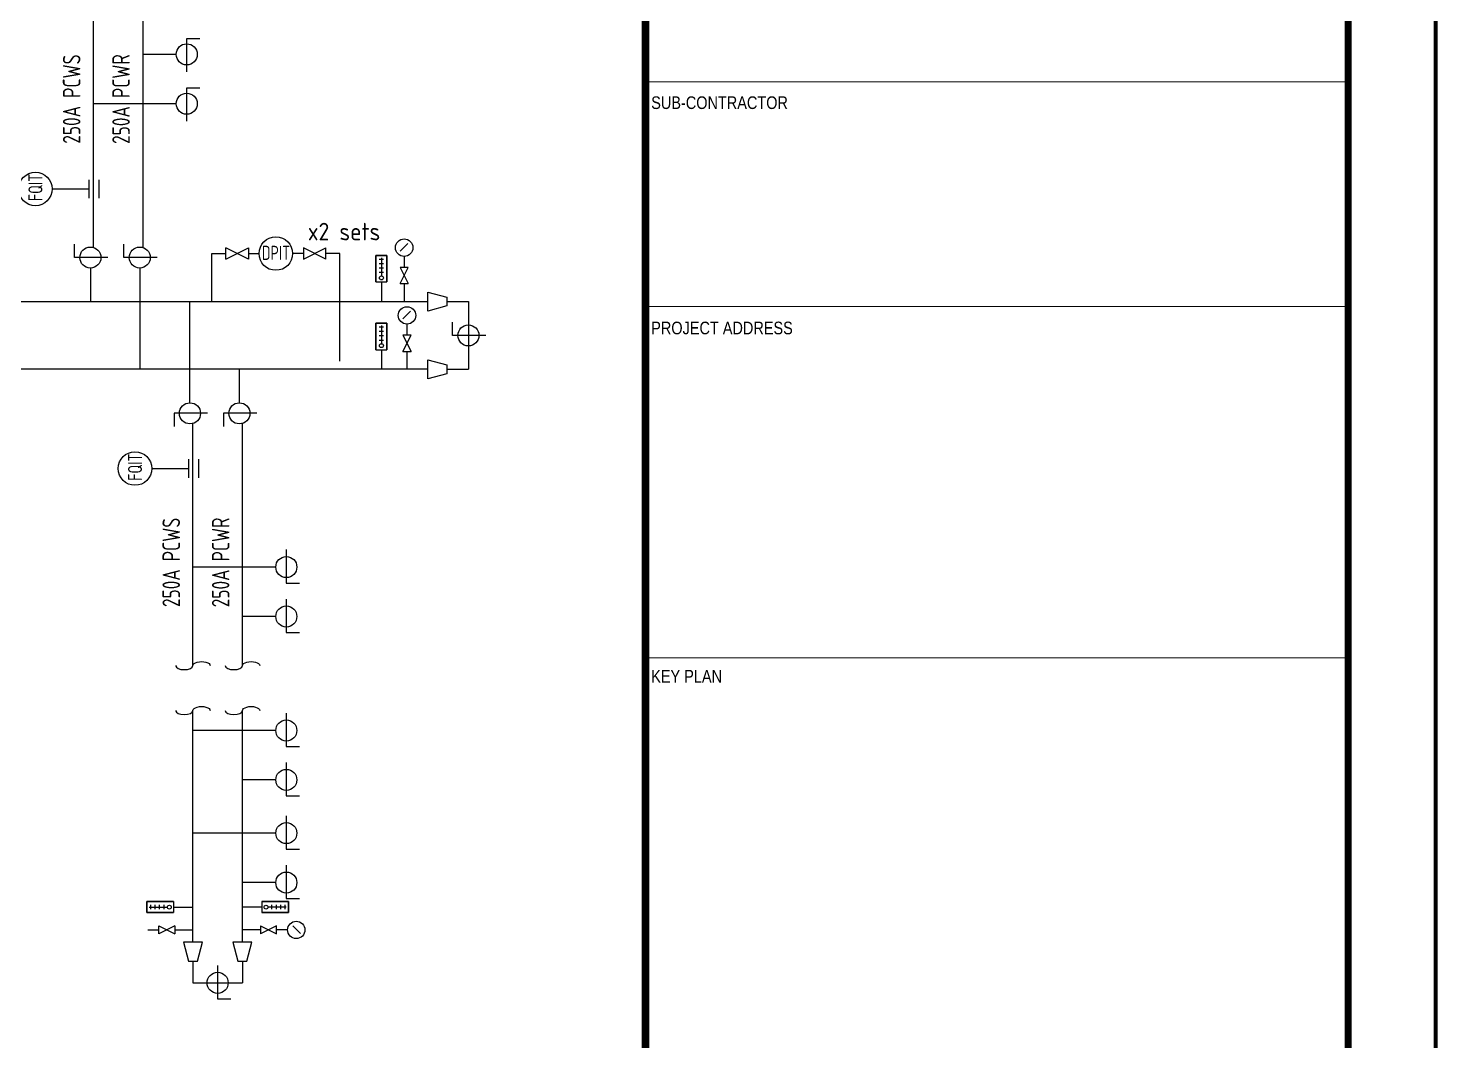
# Paper-space layout '00' of a CAD drawing. Header units: millimetres. Extents: x 22 to 862, y -5 to 589.
# Drawn here: x 662 to 862.5, y 314.4 to 458.6 of the extents above; entities that cross this region are included whole.
import ezdxf
from ezdxf.enums import TextEntityAlignment as Align

# ---------------------------------------------------------------- set-up
doc = ezdxf.new("R2010")
doc.units = ezdxf.units.MM
doc.header["$LTSCALE"] = 0.5
for name, color, linetype in [('FALTTR$0$A3', 7, 'Continuous'), ('U-PCW-PIPE-S', 132, 'Continuous'), ('U-PCW-TXT', 3, 'Continuous'), ('U-PCW-V', 2, 'Continuous'), ('U-PCW-VALVE', 2, 'Continuous')]:
    doc.layers.add(name, color=color, linetype=linetype)
doc.layers.add('FALTTR$0$G-ANNO-TTLB', color=7, linetype='Continuous', lineweight=70)
doc.layers.add('FALTTR$0$ZS__A0NO7', color=255, linetype='Continuous', lineweight=5)
doc.styles.add('AA-TXT', font='isocp.shx', dxfattribs={"bigfont": 'chineset.shx'})
doc.styles.add('FALTTR$0$MIC-Arial Narrow', font='ARIALN.TTF', dxfattribs={"height": 1.8})

# ---------------------------------------------------------------- blocks, each defined once
blk = doc.blocks.new('FALTTR')
at = {"layer": 'FALTTR$0$A3', "const_width": 1}
blk.add_lwpolyline([(34, 579), (850, 579), (850, 5), (34, 5)], close=True, dxfattribs=at)
at = {"layer": 'FALTTR$0$G-ANNO-TTLB'}
blk.add_line((862.5, -5), (862.5, 589), dxfattribs=at)
at = {"layer": 'FALTTR$0$G-ANNO-TTLB', "lineweight": 30}
blk.add_line((850, 579), (850, 5), dxfattribs=at)
blk.add_line((850, 579), (850, 5), dxfattribs=at)
at = {"layer": 'FALTTR$0$ZS__A0NO7'}
for p, q in [((749.5, 579), (749.5, 5)), ((749.5, 5), (749.5, 579)), ((850, 579), (850, 5)), ((850, 579), (850, 5)), ((749.5, 451), (850, 451)), ((850, 419), (749.5, 419)), ((749.5, 369), (850, 369))]:
    blk.add_line(p, q, dxfattribs=at)
at = {"layer": 'FALTTR$0$ZS__A0NO7', "const_width": 1}
blk.add_lwpolyline([(750, 579), (750, 5)], dxfattribs=at)
at = {"layer": 'FALTTR$0$ZS__A0NO7', "char_height": 1.8, "attachment_point": 1, "style": 'FALTTR$0$MIC-Arial Narrow'}
for s, insert, width in [('SUB-CONTRACTOR', (750.77, 448.92), 26.616), ('PROJECT ADDRESS', (750.77, 416.84), 27.7384), ('KEY PLAN', (750.77, 367.25), 14.0295)]:
    blk.add_mtext(s, dxfattribs=dict(at, insert=insert, width=width))
blk = doc.blocks.new('MA20D1')
at = {"linetype": 'ByBlock'}
for p, q in [((-0.5, -0.25), (-0.5, 0.25)), ((-0.5, -0.25), (0.5, 0.25)), ((0.5, -0.25), (-0.5, 0.25)), ((0.5, 0.25), (0.5, -0.25))]:
    blk.add_line(p, q, dxfattribs=at)

psp = doc.layouts.new('00')

# ---------------------------------------------------------------- linework, layer by layer
psp.add_lwpolyline([(34, 579), (749.5, 579), (749.5, 5), (34, 5)], close=True)
at = {"layer": 'U-PCW-PIPE-S'}
for p, q in [((671.32, 461.89), (671.32, 427.47)), ((678.36, 461.99), (678.36, 427.47)), ((683.13, 454.9), (678.36, 454.9)), ((683.13, 447.87), (671.32, 447.87)), ((670.91, 424.47), (670.91, 419.71)), ((677.94, 424.47), (677.94, 410.06)), ((577.44, 419.71), (718.94, 419.71)), ((685.09, 405.29), (685.09, 419.71)), ((721.66, 419.71), (724.74, 419.71)), ((724.74, 419.71), (724.74, 410.06)), ((718.94, 410.06), (518.56, 410.06)), ((692.13, 405.29), (692.13, 410.06)), ((721.66, 410.06), (724.74, 410.06)), ((685.51, 367.87), (685.51, 402.3)), ((692.55, 367.78), (692.55, 402.3)), ((697.31, 381.9), (685.51, 381.9)), ((697.31, 374.86), (692.55, 374.86)), ((685.51, 328.5), (685.51, 361.47)), ((692.55, 328.5), (692.55, 361.38)), ((697.31, 358.63), (685.51, 358.63)), ((697.31, 351.6), (692.55, 351.6)), ((697.31, 344.02), (685.51, 344.02)), ((697.31, 336.98), (692.55, 336.98)), ((685.51, 325.79), (685.51, 322.7)), ((692.55, 325.79), (692.55, 322.7)), ((685.51, 322.7), (692.55, 322.7))]:
    psp.add_line(p, q, dxfattribs=at)
for centre in [(684.28, 367.87), (691.33, 367.87), (684.28, 361.47), (691.33, 361.47)]:
    psp.add_ellipse(centre, major_axis=(1.23, 0), ratio=0.467989, start_param=3.141593, end_param=6.283185, dxfattribs=at)
at = {"layer": 'U-PCW-PIPE-S', "extrusion": (0, 0, -1)}
for centre in [(686.74, 367.87), (693.8, 367.87), (686.74, 361.47), (693.8, 361.47)]:
    psp.add_ellipse(centre, major_axis=(-1.23, 0), ratio=0.467989, start_param=0, end_param=3.141593, dxfattribs=at)
at = {"layer": 'U-PCW-V'}
for points in [[(684.63, 452.42), (684.63, 457.17), (686.51, 457.17)], [(684.63, 445.38), (684.63, 450.14), (686.51, 450.14)], [(673.39, 425.97), (668.64, 425.97), (668.64, 427.86)], [(680.43, 425.97), (675.67, 425.97), (675.67, 427.86)], [(727.23, 414.88), (722.47, 414.88), (722.47, 416.77)], [(687.58, 403.79), (682.82, 403.79), (682.82, 401.9)], [(694.62, 403.79), (689.86, 403.79), (689.86, 401.9)], [(698.81, 384.38), (698.81, 379.63), (700.7, 379.63)], [(698.81, 377.35), (698.81, 372.59), (700.7, 372.59)], [(698.81, 361.12), (698.81, 356.36), (700.7, 356.36)], [(698.81, 354.09), (698.81, 349.33), (700.7, 349.33)], [(698.81, 346.5), (698.81, 341.75), (700.7, 341.75)], [(698.81, 339.47), (698.81, 334.71), (700.7, 334.71)], [(689.03, 325.19), (689.03, 320.43), (690.92, 320.43)]]:
    psp.add_lwpolyline(points, dxfattribs=at)
for centre in [(684.63, 454.9), (684.63, 447.87), (670.91, 425.97), (677.94, 425.97), (724.74, 414.88), (685.09, 403.79), (692.13, 403.79), (698.81, 381.9), (698.81, 374.86), (698.81, 358.63), (698.81, 351.6), (698.81, 344.02), (698.81, 336.98), (689.03, 322.7)]:
    psp.add_circle(centre, 1.5, dxfattribs=at)
at = {"layer": 'U-PCW-VALVE'}
for p, q in [((670.67, 437.05), (670.67, 434.43)), ((672.12, 437.05), (672.12, 434.43)), ((665.47, 435.74), (670.67, 435.74)), ((715.02, 426.9), (716.1, 427.97)), ((688.21, 419.71), (688.21, 426.54)), ((688.21, 426.54), (690.21, 426.54)), ((693.41, 426.54), (694.93, 426.54)), ((701.24, 426.54), (699.72, 426.54)), ((706.44, 426.54), (704.44, 426.54)), ((706.44, 411.24), (706.44, 426.54)), ((712.04, 425.76), (712.67, 425.76)), ((712.04, 425.76), (712.67, 425.76)), ((712.04, 425.13), (712.67, 425.13)), ((712.04, 425.13), (712.67, 425.13)), ((712.35, 425.94), (712.35, 423.35)), ((712.35, 425.94), (712.35, 423.35)), ((715.59, 426.14), (715.59, 424.56)), ((712.04, 424.5), (712.67, 424.5)), ((712.04, 424.5), (712.67, 424.5)), ((712.04, 423.87), (712.67, 423.87)), ((712.04, 423.87), (712.67, 423.87)), ((711.57, 422.49), (713.14, 422.49)), ((711.57, 422.49), (713.14, 422.49)), ((712.35, 422.49), (712.35, 419.71)), ((712.35, 422.49), (712.35, 419.71)), ((715.59, 422.26), (715.59, 419.71)), ((715.42, 417.25), (716.49, 418.33)), ((712.04, 416.11), (712.67, 416.11)), ((712.04, 416.11), (712.67, 416.11)), ((712.04, 415.48), (712.67, 415.48)), ((712.04, 415.48), (712.67, 415.48)), ((712.35, 416.29), (712.35, 413.7)), ((712.35, 416.29), (712.35, 413.7)), ((715.99, 416.49), (715.99, 414.91)), ((712.04, 414.85), (712.67, 414.85)), ((712.04, 414.85), (712.67, 414.85)), ((712.04, 414.22), (712.67, 414.22)), ((712.04, 414.22), (712.67, 414.22)), ((711.57, 412.84), (713.14, 412.84)), ((711.57, 412.84), (713.14, 412.84)), ((712.35, 412.84), (712.35, 410.06)), ((712.35, 412.84), (712.35, 410.06)), ((715.99, 412.62), (715.99, 410.06)), ((684.86, 397.24), (684.86, 394.62)), ((686.31, 397.24), (686.31, 394.62)), ((679.66, 395.93), (684.86, 395.93)), ((679.28, 333.48), (681.87, 333.48)), ((679.28, 333.48), (681.87, 333.48)), ((679.46, 333.8), (679.46, 333.17)), ((679.46, 333.8), (679.46, 333.17)), ((680.09, 333.8), (680.09, 333.17)), ((680.09, 333.8), (680.09, 333.17)), ((680.72, 333.8), (680.72, 333.17)), ((680.72, 333.8), (680.72, 333.17)), ((681.35, 333.8), (681.35, 333.17)), ((681.35, 333.8), (681.35, 333.17)), ((682.72, 334.27), (682.72, 332.7)), ((682.72, 334.27), (682.72, 332.7)), ((682.72, 333.48), (685.51, 333.48)), ((682.72, 333.48), (685.51, 333.48)), ((695.34, 333.48), (692.55, 333.48)), ((695.34, 333.48), (692.55, 333.48)), ((695.34, 334.27), (695.34, 332.7)), ((695.34, 334.27), (695.34, 332.7)), ((698.78, 333.48), (696.19, 333.48)), ((698.78, 333.48), (696.19, 333.48)), ((696.71, 333.8), (696.71, 333.17)), ((696.71, 333.8), (696.71, 333.17)), ((697.34, 333.8), (697.34, 333.17)), ((697.34, 333.8), (697.34, 333.17)), ((697.97, 333.8), (697.97, 333.17)), ((697.97, 333.8), (697.97, 333.17)), ((698.6, 333.8), (698.6, 333.17)), ((698.6, 333.8), (698.6, 333.17)), ((699.74, 330.82), (700.82, 329.74)), ((679.08, 330.24), (680.65, 330.24)), ((682.95, 330.24), (685.51, 330.24)), ((695.11, 330.24), (692.55, 330.24)), ((698.98, 330.24), (697.41, 330.24))]:
    psp.add_line(p, q, dxfattribs=at)
for points in [[(711.57, 426.26), (711.57, 422.49), (711.57, 426.26), (713.14, 426.26), (713.14, 422.49), (713.14, 426.26)], [(711.57, 416.61), (711.57, 412.84), (711.57, 416.61), (713.14, 416.61), (713.14, 412.84), (713.14, 416.61)], [(678.95, 334.27), (682.72, 334.27), (678.95, 334.27), (678.95, 332.7), (682.72, 332.7), (678.95, 332.7)], [(699.11, 334.27), (695.34, 334.27), (699.11, 334.27), (699.11, 332.7), (695.34, 332.7), (699.11, 332.7)]]:
    psp.add_lwpolyline(points, close=True, dxfattribs=at)
for points in [[(721.66, 420.33), (721.66, 419.08), (718.94, 418.35), (718.94, 421.06), (721.66, 420.33)], [(721.66, 410.68), (721.66, 409.43), (718.94, 408.7), (718.94, 411.41), (721.66, 410.68)], [(684.89, 325.79), (686.14, 325.79), (686.87, 328.5), (684.15, 328.5), (684.89, 325.79)], [(691.92, 325.79), (693.17, 325.79), (693.91, 328.5), (691.19, 328.5), (691.92, 325.79)]]:
    psp.add_lwpolyline(points, dxfattribs=at)
for centre, radius in [((663.08, 435.74), 2.39), ((697.32, 426.54), 2.39), ((715.59, 427.38), 1.24), ((712.35, 423.07), 0.279), ((712.35, 423.07), 0.279), ((715.99, 417.73), 1.24), ((712.35, 413.42), 0.279), ((712.35, 413.42), 0.279), ((677.26, 395.93), 2.39), ((682.15, 333.48), 0.279), ((682.15, 333.48), 0.279), ((695.91, 333.48), 0.279), ((695.91, 333.48), 0.279), ((700.22, 330.24), 1.24)]:
    psp.add_circle(centre, radius, dxfattribs=at)

# ---------------------------------------------------------------- block references
psp.add_blockref('FALTTR', (0, 0))
at = {"layer": 'U-PCW-VALVE', "linetype": 'Continuous'}
for p, xscale, yscale, zscale, rotation in [((691.81, 426.54), 3.199668480000018, 3.199668480000018, 3.199668480000018, 3.059393783600038e-06), ((702.84, 426.54), -3.199668480000018, 3.199668480000014, 3.19966848, 359.9999969406063)]:
    psp.add_blockref('MA20D1', p, dxfattribs=dict(at, xscale=xscale, yscale=yscale, zscale=zscale, rotation=rotation))
at = {"layer": 'U-PCW-VALVE'}
for p, xscale, yscale, zscale, rotation in [((715.59, 423.41), -2.298500557093239, 2.298500557093234, 2.298500557093278, 269.9999961757555), ((715.99, 413.76), -2.298500557093239, 2.298500557093234, 2.298500557093278, 269.9999961757555), ((681.8, 330.24), 2.298500557093239, 2.298500557093239, 2.298500557093239, 180.0000038242444), ((696.26, 330.24), -2.298500557093239, 2.298500557093239, 2.298500557093239, 179.9999961757557)]:
    psp.add_blockref('MA20D1', p, dxfattribs=dict(at, xscale=xscale, yscale=yscale, zscale=zscale, rotation=rotation))

# ---------------------------------------------------------------- texts
at = {"layer": 'U-PCW-TXT', "style": 'AA-TXT', "width": 0.8}
for s, p in [('250A PCWS', (668.24, 448.53)), ('250A PCWR', (675.27, 448.53)), ('250A PCWS', (682.42, 382.56)), ('250A PCWR', (689.46, 382.56))]:
    psp.add_text(s, height=2.5, rotation=90, dxfattribs=at).set_placement(p, align=Align.MIDDLE)
at = {"layer": 'U-PCW-TXT', "style": 'AA-TXT'}
psp.add_text('x2 sets', height=2.5, dxfattribs=at).set_placement((701.87, 428.42))
at = {"layer": 'U-PCW-VALVE', "style": 'AA-TXT', "width": 0.8}
for p in [(663.08, 435.94), (677.26, 396.12)]:
    psp.add_text('FQIT', height=2, rotation=90, dxfattribs=at).set_placement(p, align=Align.MIDDLE)
psp.add_text('DPIT', height=2, dxfattribs=at).set_placement((697.33, 425.64), align=Align.CENTER)

doc.saveas('drawing.dxf')
